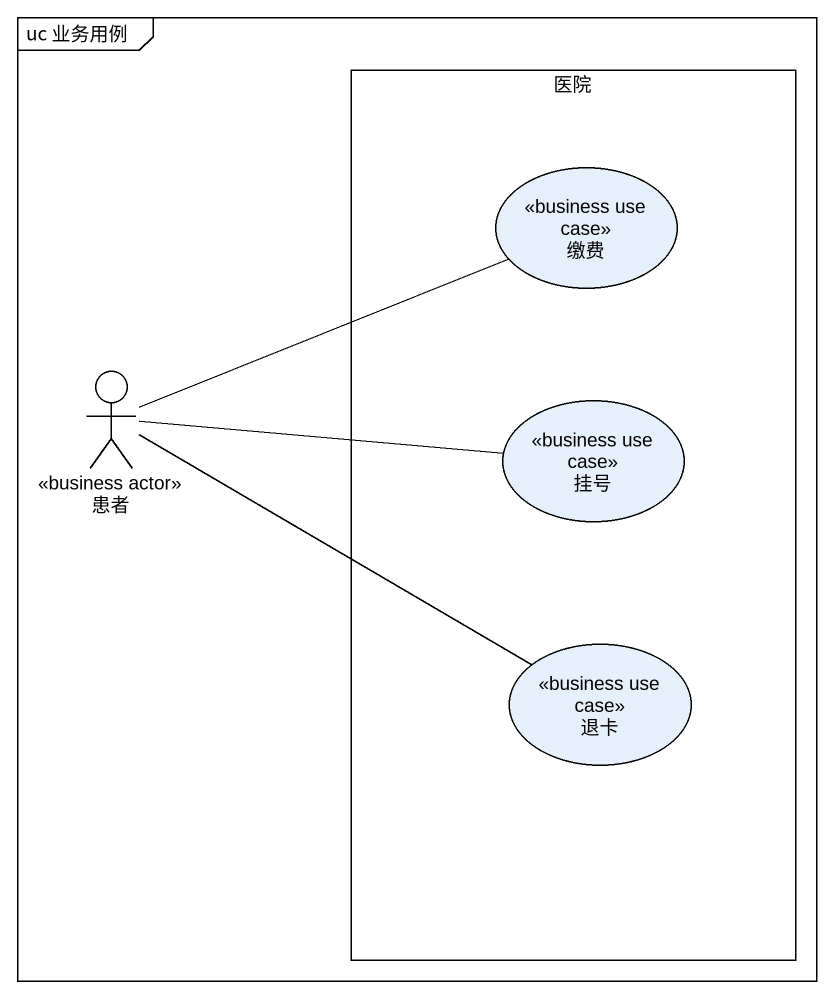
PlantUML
@startuml
mainframe uc 业务用例
rectangle 医院 {
  usecase 缴费 <<business use case>>
  usecase 挂号 <<business use case>>
  usecase 退卡 <<business use case>>
}
actor 患者 <<business actor>>
患者 -right- 缴费
患者 -right- 挂号
患者 -right- 退卡
@enduml
